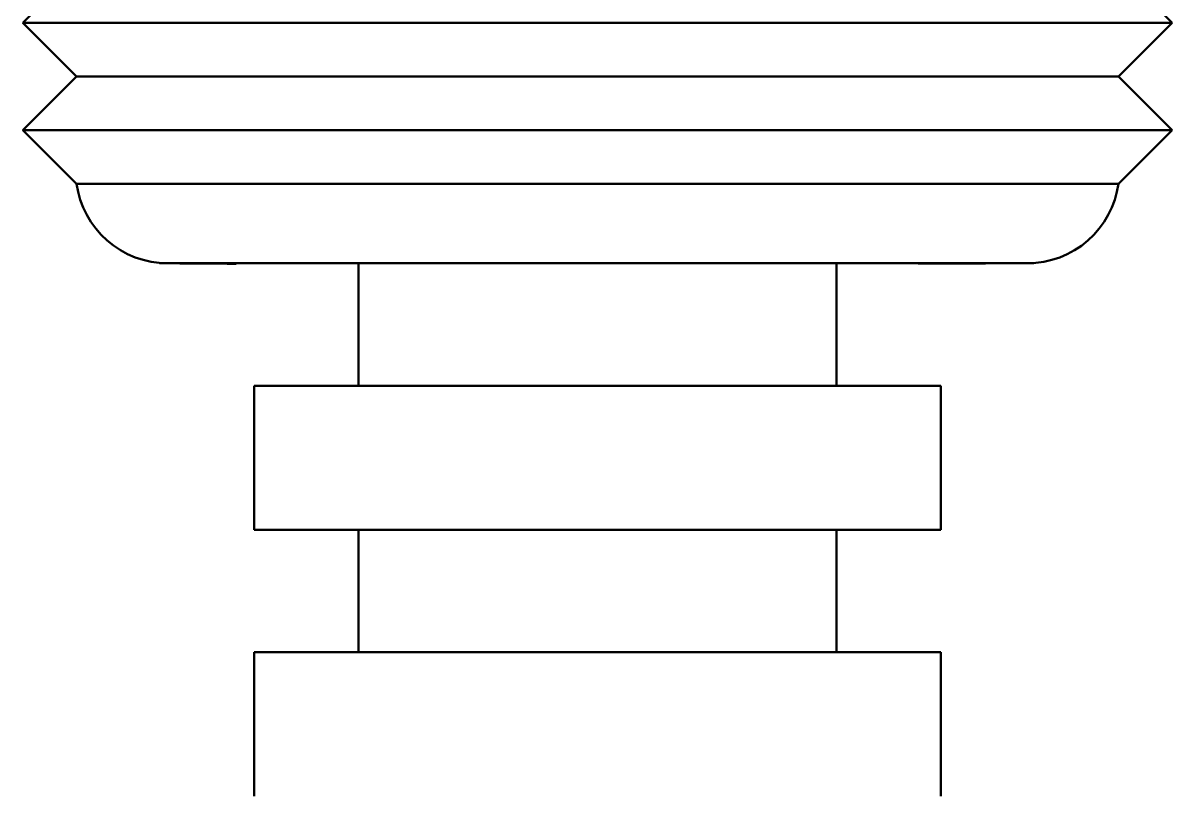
# Model space of a CAD drawing. Header units: millimetres. Extents: x 2 to 418, y 2 to 295.
# Drawn here: x 82.99 to 92.52, y 213.65 to 220.07 of the extents above; entities that cross this region are included whole.
import ezdxf

# ---------------------------------------------------------------- set-up
doc = ezdxf.new("R2010")
doc.units = ezdxf.units.MM
doc.layers.add('SICHTKANTE', color=7, linetype='Continuous', lineweight=50)

msp = doc.modelspace()

# ---------------------------------------------------------------- linework, layer by layer
at = {"layer": 'SICHTKANTE'}
for p, q in [((83.4351, 220.5104), (82.9906, 220.0659)), ((92.0711, 220.5104), (92.5156, 220.0659)), ((83.4351, 219.6214), (82.9906, 220.0659)), ((92.0711, 219.6214), (92.5156, 220.0659)), ((83.4351, 219.6214), (82.9906, 219.1769)), ((92.0711, 219.6214), (92.5156, 219.1769)), ((83.4351, 218.7324), (82.9906, 219.1769)), ((92.0711, 218.7324), (92.5156, 219.1769)), ((85.7719, 217.056), (85.7719, 218.072)), ((89.7343, 217.056), (89.7343, 218.072)), ((84.9083, 215.8622), (84.9083, 217.056)), ((90.5979, 215.8622), (90.5979, 217.056)), ((85.7719, 214.8462), (85.7719, 215.8622)), ((89.7343, 214.8462), (89.7343, 215.8622)), ((84.9083, 213.6524), (84.9083, 214.8462)), ((90.5979, 213.6524), (90.5979, 214.8462))]:
    msp.add_line(p, q, dxfattribs=at)
for points in [[(83.1528, 220.0659), (83.1462, 220.0659), (83.1397, 220.0659), (83.1333, 220.0659), (83.127, 220.0659), (83.1209, 220.0659), (83.115, 220.0659), (83.1091, 220.0659), (83.1035, 220.0659), (83.0979, 220.0659), (83.0925, 220.0659), (83.0872, 220.0659), (83.0821, 220.0659), (83.0771, 220.0659), (83.0722, 220.0659), (83.0675, 220.0659), (83.0629, 220.0659), (83.0585, 220.0659), (83.0542, 220.0659), (83.05, 220.0659), (83.046, 220.0659), (83.0421, 220.0659), (83.0384, 220.0659), (83.0348, 220.0659), (83.0313, 220.0659), (83.028, 220.0659), (83.0248, 220.0659), (83.0218, 220.0659), (83.0189, 220.0659), (83.0161, 220.0659), (83.0135, 220.0659), (83.011, 220.0659), (83.0087, 220.0659), (83.0065, 220.0659), (83.0044, 220.0659), (83.0025, 220.0659), (83.0008, 220.0659), (82.9991, 220.0659), (82.9976, 220.0659), (82.9963, 220.0659), (82.9951, 220.0659), (82.994, 220.0659), (82.9931, 220.0659), (82.9923, 220.0659), (82.9917, 220.0659), (82.9912, 220.0659), (82.9908, 220.0659), (82.9906, 220.0659), (82.9906, 220.0659)], [(92.5156, 220.0659), (92.507, 220.0659), (92.4813, 220.0659), (92.4386, 220.0659), (92.3791, 220.0659), (92.3029, 220.0659), (92.2103, 220.0659), (92.1017, 220.0659), (91.9775, 220.0659), (91.838, 220.0659), (91.6838, 220.0659), (91.5155, 220.0659), (91.3337, 220.0659), (91.139, 220.0659), (90.9321, 220.0659), (90.7137, 220.0659), (90.4847, 220.0659), (90.2459, 220.0659), (89.9981, 220.0659), (89.7422, 220.0659), (89.4792, 220.0659), (89.2099, 220.0659), (88.9354, 220.0659), (88.6567, 220.0659), (88.3747, 220.0659), (88.0905, 220.0659), (87.805, 220.0659), (87.5194, 220.0659), (87.2346, 220.0659), (86.9517, 220.0659), (86.6716, 220.0659), (86.3955, 220.0659), (86.1242, 220.0659), (85.8588, 220.0659), (85.6002, 220.0659), (85.3494, 220.0659), (85.1072, 220.0659), (84.8745, 220.0659), (84.6522, 220.0659), (84.441, 220.0659), (84.2418, 220.0659), (84.0552, 220.0659), (83.8819, 220.0659), (83.7225, 220.0659), (83.5777, 220.0659), (83.4478, 220.0659), (83.3335, 220.0659), (83.235, 220.0659), (83.1528, 220.0659)], [(83.5822, 219.6214), (83.5762, 219.6214), (83.5703, 219.6214), (83.5645, 219.6214), (83.5588, 219.6214), (83.5533, 219.6214), (83.5479, 219.6214), (83.5426, 219.6214), (83.5374, 219.6214), (83.5324, 219.6214), (83.5275, 219.6214), (83.5227, 219.6214), (83.518, 219.6214), (83.5135, 219.6214), (83.5091, 219.6214), (83.5048, 219.6214), (83.5007, 219.6214), (83.4966, 219.6214), (83.4927, 219.6214), (83.489, 219.6214), (83.4853, 219.6214), (83.4818, 219.6214), (83.4784, 219.6214), (83.4751, 219.6214), (83.472, 219.6214), (83.469, 219.6214), (83.4661, 219.6214), (83.4634, 219.6214), (83.4607, 219.6214), (83.4582, 219.6214), (83.4559, 219.6214), (83.4536, 219.6214), (83.4515, 219.6214), (83.4495, 219.6214), (83.4476, 219.6214), (83.4459, 219.6214), (83.4443, 219.6214), (83.4428, 219.6214), (83.4415, 219.6214), (83.4403, 219.6214), (83.4392, 219.6214), (83.4382, 219.6214), (83.4374, 219.6214), (83.4367, 219.6214), (83.4361, 219.6214), (83.4356, 219.6214), (83.4353, 219.6214), (83.4351, 219.6214), (83.4351, 219.6214)], [(92.0711, 219.6214), (92.0633, 219.6214), (92.04, 219.6214), (92.0013, 219.6214), (91.9473, 219.6214), (91.8782, 219.6214), (91.7943, 219.6214), (91.6958, 219.6214), (91.5832, 219.6214), (91.4567, 219.6214), (91.317, 219.6214), (91.1644, 219.6214), (90.9995, 219.6214), (90.823, 219.6214), (90.6354, 219.6214), (90.4374, 219.6214), (90.2298, 219.6214), (90.0132, 219.6214), (89.7886, 219.6214), (89.5566, 219.6214), (89.3181, 219.6214), (89.074, 219.6214), (88.8251, 219.6214), (88.5724, 219.6214), (88.3167, 219.6214), (88.059, 219.6214), (87.8002, 219.6214), (87.5412, 219.6214), (87.283, 219.6214), (87.0265, 219.6214), (86.7725, 219.6214), (86.5222, 219.6214), (86.2762, 219.6214), (86.0356, 219.6214), (85.8011, 219.6214), (85.5737, 219.6214), (85.3541, 219.6214), (85.1432, 219.6214), (84.9416, 219.6214), (84.7501, 219.6214), (84.5695, 219.6214), (84.4003, 219.6214), (84.2432, 219.6214), (84.0987, 219.6214), (83.9674, 219.6214), (83.8496, 219.6214), (83.746, 219.6214), (83.6567, 219.6214), (83.5822, 219.6214)], [(83.1528, 219.1769), (83.1462, 219.1769), (83.1397, 219.1769), (83.1333, 219.1769), (83.127, 219.1769), (83.1209, 219.1769), (83.115, 219.1769), (83.1091, 219.1769), (83.1035, 219.1769), (83.0979, 219.1769), (83.0925, 219.1769), (83.0872, 219.1769), (83.0821, 219.1769), (83.0771, 219.1769), (83.0722, 219.1769), (83.0675, 219.1769), (83.0629, 219.1769), (83.0585, 219.1769), (83.0542, 219.1769), (83.05, 219.1769), (83.046, 219.1769), (83.0421, 219.1769), (83.0384, 219.1769), (83.0348, 219.1769), (83.0313, 219.1769), (83.028, 219.1769), (83.0248, 219.1769), (83.0218, 219.1769), (83.0189, 219.1769), (83.0161, 219.1769), (83.0135, 219.1769), (83.011, 219.1769), (83.0087, 219.1769), (83.0065, 219.1769), (83.0044, 219.1769), (83.0025, 219.1769), (83.0008, 219.1769), (82.9991, 219.1769), (82.9976, 219.1769), (82.9963, 219.1769), (82.9951, 219.1769), (82.994, 219.1769), (82.9931, 219.1769), (82.9923, 219.1769), (82.9917, 219.1769), (82.9912, 219.1769), (82.9908, 219.1769), (82.9906, 219.1769), (82.9906, 219.1769)], [(92.5156, 219.1769), (92.507, 219.1769), (92.4813, 219.1769), (92.4386, 219.1769), (92.3791, 219.1769), (92.3029, 219.1769), (92.2103, 219.1769), (92.1017, 219.1769), (91.9775, 219.1769), (91.838, 219.1769), (91.6838, 219.1769), (91.5155, 219.1769), (91.3337, 219.1769), (91.139, 219.1769), (90.9321, 219.1769), (90.7137, 219.1769), (90.4847, 219.1769), (90.2459, 219.1769), (89.9981, 219.1769), (89.7422, 219.1769), (89.4792, 219.1769), (89.2099, 219.1769), (88.9354, 219.1769), (88.6567, 219.1769), (88.3747, 219.1769), (88.0905, 219.1769), (87.805, 219.1769), (87.5194, 219.1769), (87.2346, 219.1769), (86.9517, 219.1769), (86.6716, 219.1769), (86.3955, 219.1769), (86.1242, 219.1769), (85.8588, 219.1769), (85.6002, 219.1769), (85.3494, 219.1769), (85.1072, 219.1769), (84.8745, 219.1769), (84.6522, 219.1769), (84.441, 219.1769), (84.2418, 219.1769), (84.0552, 219.1769), (83.8819, 219.1769), (83.7225, 219.1769), (83.5777, 219.1769), (83.4478, 219.1769), (83.3335, 219.1769), (83.235, 219.1769), (83.1528, 219.1769)], [(83.5822, 218.7324), (83.5762, 218.7324), (83.5703, 218.7324), (83.5645, 218.7324), (83.5588, 218.7324), (83.5533, 218.7324), (83.5479, 218.7324), (83.5426, 218.7324), (83.5374, 218.7324), (83.5324, 218.7324), (83.5275, 218.7324), (83.5227, 218.7324), (83.518, 218.7324), (83.5135, 218.7324), (83.5091, 218.7324), (83.5048, 218.7324), (83.5007, 218.7324), (83.4966, 218.7324), (83.4927, 218.7324), (83.489, 218.7324), (83.4853, 218.7324), (83.4818, 218.7324), (83.4784, 218.7324), (83.4751, 218.7324), (83.472, 218.7324), (83.469, 218.7324), (83.4661, 218.7324), (83.4634, 218.7324), (83.4607, 218.7324), (83.4582, 218.7324), (83.4559, 218.7324), (83.4536, 218.7324), (83.4515, 218.7324), (83.4495, 218.7324), (83.4476, 218.7324), (83.4459, 218.7324), (83.4443, 218.7324), (83.4428, 218.7324), (83.4415, 218.7324), (83.4403, 218.7324), (83.4392, 218.7324), (83.4382, 218.7324), (83.4374, 218.7324), (83.4367, 218.7324), (83.4361, 218.7324), (83.4356, 218.7324), (83.4353, 218.7324), (83.4351, 218.7324), (83.4351, 218.7324)], [(84.3117, 218.072), (84.2993, 218.072), (84.2876, 218.072), (84.2766, 218.072), (84.2662, 218.072), (84.2565, 218.072), (84.2474, 218.072), (84.239, 218.072), (84.2313, 218.072), (84.2242, 218.072), (84.2178, 218.072), (84.212, 218.072), (84.207, 218.072), (84.2026, 218.072), (84.1988, 218.072), (84.1958, 218.072), (84.1934, 218.072), (84.683, 218.0689), (84.7566, 218.0684), (84.634, 218.0692), (84.4533, 218.0703), (84.2917, 218.0714), (84.1826, 218.0721), (84.1301, 218.0724), (84.1223, 218.0725), (84.1402, 218.0724), (84.1655, 218.0722), (84.1853, 218.0721), (84.1941, 218.072), (84.194, 218.072), (84.1909, 218.072), (84.1903, 218.072), (84.1881, 218.072), (84.1199, 218.0753), (84.0523, 218.0846), (83.9857, 218.1), (83.9208, 218.1212), (83.8581, 218.1482), (83.798, 218.1807), (83.7411, 218.2184), (83.6878, 218.2611), (83.6386, 218.3084), (83.5937, 218.3599), (83.5537, 218.4152), (83.5188, 218.4738), (83.4892, 218.5354), (83.4653, 218.5994), (83.4472, 218.6652), (83.4351, 218.7324)], [(92.0711, 218.7324), (92.0633, 218.7324), (92.04, 218.7324), (92.0013, 218.7324), (91.9473, 218.7324), (91.8782, 218.7324), (91.7943, 218.7324), (91.6958, 218.7324), (91.5832, 218.7324), (91.4567, 218.7324), (91.317, 218.7324), (91.1644, 218.7324), (90.9995, 218.7324), (90.823, 218.7324), (90.6354, 218.7324), (90.4374, 218.7324), (90.2298, 218.7324), (90.0132, 218.7324), (89.7886, 218.7324), (89.5566, 218.7324), (89.3181, 218.7324), (89.074, 218.7324), (88.8251, 218.7324), (88.5724, 218.7324), (88.3167, 218.7324), (88.059, 218.7324), (87.8002, 218.7324), (87.5412, 218.7324), (87.283, 218.7324), (87.0265, 218.7324), (86.7725, 218.7324), (86.5222, 218.7324), (86.2762, 218.7324), (86.0356, 218.7324), (85.8011, 218.7324), (85.5737, 218.7324), (85.3541, 218.7324), (85.1432, 218.7324), (84.9416, 218.7324), (84.7501, 218.7324), (84.5695, 218.7324), (84.4003, 218.7324), (84.2432, 218.7324), (84.0987, 218.7324), (83.9674, 218.7324), (83.8496, 218.7324), (83.746, 218.7324), (83.6567, 218.7324), (83.5822, 218.7324)], [(92.0711, 218.7324), (92.059, 218.6652), (92.0409, 218.5993), (92.0169, 218.5353), (91.9873, 218.4737), (91.9523, 218.4149), (91.9122, 218.3596), (91.8673, 218.3081), (91.818, 218.2608), (91.7647, 218.2182), (91.7077, 218.1805), (91.6476, 218.148), (91.5848, 218.121), (91.5198, 218.0998), (91.4531, 218.0844), (91.3854, 218.0751), (91.3172, 218.072), (91.3159, 218.072), (91.3158, 218.072), (91.3154, 218.072), (91.3161, 218.072), (91.3157, 218.072), (91.3125, 218.072), (91.3108, 218.072), (91.3194, 218.072), (91.3431, 218.072), (91.3695, 218.0721), (91.3575, 218.0721), (91.2419, 218.0719), (90.9691, 218.0716), (90.5867, 218.0712), (90.4117, 218.071), (91.3104, 218.072), (91.2218, 218.072), (91.0241, 218.072), (90.7228, 218.072), (90.3285, 218.072), (89.8549, 218.072), (89.3175, 218.072), (88.7333, 218.072), (88.1198, 218.072), (87.495, 218.072), (86.8772, 218.072), (86.2849, 218.072), (85.7363, 218.072), (85.2493, 218.072), (84.8405, 218.072), (84.5244, 218.072), (84.3117, 218.072)], [(84.3117, 218.072), (84.2587, 218.072), (84.2207, 218.072), (84.1979, 218.072), (84.1903, 218.072), (84.1979, 218.072), (84.2207, 218.072), (84.2587, 218.072), (84.3117, 218.072), (84.3793, 218.072), (84.4615, 218.072), (84.5577, 218.072), (84.6676, 218.072), (84.7907, 218.072), (84.9265, 218.072), (85.0744, 218.072), (85.2338, 218.072), (85.4039, 218.072), (85.5842, 218.072), (85.7737, 218.072), (85.9717, 218.072), (86.1773, 218.072), (86.3896, 218.072), (86.6078, 218.072), (86.8309, 218.072), (87.058, 218.072), (87.288, 218.072), (87.52, 218.072), (87.7531, 218.072), (87.9861, 218.072), (88.2181, 218.072), (88.4481, 218.072), (88.6752, 218.072), (88.8983, 218.072), (89.1165, 218.072), (89.3289, 218.072), (89.5345, 218.072), (89.7325, 218.072), (89.922, 218.072), (90.1022, 218.072), (90.2723, 218.072), (90.4317, 218.072), (90.5796, 218.072), (90.7154, 218.072), (90.8385, 218.072), (90.9484, 218.072), (91.0447, 218.072), (91.1268, 218.072), (91.1945, 218.072)], [(91.1945, 218.072), (91.2474, 218.072), (91.2854, 218.072), (91.3082, 218.072), (91.3159, 218.072), (91.3082, 218.072), (91.2854, 218.072), (91.2474, 218.072), (91.1945, 218.072), (91.1268, 218.072), (91.0447, 218.072), (90.9484, 218.072), (90.8385, 218.072), (90.7154, 218.072), (90.5796, 218.072), (90.4317, 218.072), (90.2723, 218.072), (90.1022, 218.072), (89.922, 218.072), (89.7325, 218.072), (89.5345, 218.072), (89.3289, 218.072), (89.1165, 218.072), (88.8983, 218.072), (88.6752, 218.072), (88.4481, 218.072), (88.2181, 218.072), (87.9861, 218.072), (87.7531, 218.072), (87.52, 218.072), (87.288, 218.072), (87.058, 218.072), (86.8309, 218.072), (86.6078, 218.072), (86.3896, 218.072), (86.1773, 218.072), (85.9717, 218.072), (85.7737, 218.072), (85.5842, 218.072), (85.4039, 218.072), (85.2338, 218.072), (85.0744, 218.072), (84.9265, 218.072), (84.7907, 218.072), (84.6676, 218.072), (84.5577, 218.072), (84.4615, 218.072), (84.3793, 218.072), (84.3117, 218.072)], [(85.7719, 217.056), (85.7381, 217.056), (85.7049, 217.056), (85.6723, 217.056), (85.6402, 217.056), (85.6087, 217.056), (85.5779, 217.056), (85.5476, 217.056), (85.5179, 217.056), (85.4889, 217.056), (85.4605, 217.056), (85.4327, 217.056), (85.4056, 217.056), (85.3791, 217.056), (85.3533, 217.056), (85.3282, 217.056), (85.3037, 217.056), (85.2799, 217.056), (85.2568, 217.056), (85.2344, 217.056), (85.2127, 217.056), (85.1917, 217.056), (85.1715, 217.056), (85.1519, 217.056), (85.133, 217.056), (85.1149, 217.056), (85.0975, 217.056), (85.0809, 217.056), (85.065, 217.056), (85.0498, 217.056), (85.0354, 217.056), (85.0218, 217.056), (85.0089, 217.056), (84.9968, 217.056), (84.9854, 217.056), (84.9748, 217.056), (84.965, 217.056), (84.956, 217.056), (84.9477, 217.056), (84.9402, 217.056), (84.9335, 217.056), (84.9276, 217.056), (84.9225, 217.056), (84.9181, 217.056), (84.9146, 217.056), (84.9118, 217.056), (84.9098, 217.056), (84.9087, 217.056), (84.9083, 217.056)], [(84.9083, 217.056), (84.9103, 217.056), (84.9166, 217.056), (84.9269, 217.056), (84.9414, 217.056), (84.9599, 217.056), (84.9826, 217.056), (85.0093, 217.056), (85.0399, 217.056), (85.0746, 217.056), (85.1131, 217.056), (85.1555, 217.056), (85.2016, 217.056), (85.2515, 217.056), (85.3051, 217.056), (85.3622, 217.056), (85.4227, 217.056), (85.4867, 217.056), (85.554, 217.056), (85.6245, 217.056), (85.6981, 217.056), (85.7747, 217.056), (85.8541, 217.056), (85.9364, 217.056), (86.0213, 217.056), (86.1087, 217.056), (86.1985, 217.056), (86.2905, 217.056), (86.3847, 217.056), (86.4809, 217.056), (86.579, 217.056), (86.6788, 217.056), (86.7801, 217.056), (86.8828, 217.056), (86.9868, 217.056), (87.092, 217.056), (87.1981, 217.056), (87.305, 217.056), (87.4125, 217.056), (87.5206, 217.056), (87.629, 217.056), (87.7375, 217.056), (87.8461, 217.056), (87.9546, 217.056), (88.0628, 217.056), (88.1705, 217.056), (88.2776, 217.056), (88.3839, 217.056), (88.4894, 217.056)], [(85.7719, 217.056), (85.7733, 217.056), (85.7776, 217.056), (85.7848, 217.056), (85.7949, 217.056), (85.8079, 217.056), (85.8236, 217.056), (85.8422, 217.056), (85.8636, 217.056), (85.8877, 217.056), (85.9145, 217.056), (85.944, 217.056), (85.9762, 217.056), (86.0109, 217.056), (86.0482, 217.056), (86.088, 217.056), (86.1302, 217.056), (86.1747, 217.056), (86.2216, 217.056), (86.2707, 217.056), (86.3219, 217.056), (86.3753, 217.056), (86.4306, 217.056), (86.4879, 217.056), (86.547, 217.056), (86.6079, 217.056), (86.6704, 217.056), (86.7345, 217.056), (86.8001, 217.056), (86.8671, 217.056), (86.9354, 217.056), (87.0049, 217.056), (87.0755, 217.056), (87.147, 217.056), (87.2194, 217.056), (87.2927, 217.056), (87.3666, 217.056), (87.441, 217.056), (87.5159, 217.056), (87.5912, 217.056), (87.6666, 217.056), (87.7423, 217.056), (87.8179, 217.056), (87.8934, 217.056), (87.9688, 217.056), (88.0438, 217.056), (88.1184, 217.056), (88.1924, 217.056), (88.2658, 217.056)], [(88.2658, 217.056), (88.3178, 217.056), (88.3694, 217.056), (88.4205, 217.056), (88.4711, 217.056), (88.5212, 217.056), (88.5707, 217.056), (88.6196, 217.056), (88.6679, 217.056), (88.7155, 217.056), (88.7623, 217.056), (88.8084, 217.056), (88.8538, 217.056), (88.8983, 217.056), (88.9419, 217.056), (88.9847, 217.056), (89.0266, 217.056), (89.0675, 217.056), (89.1074, 217.056), (89.1463, 217.056), (89.1842, 217.056), (89.221, 217.056), (89.2568, 217.056), (89.2914, 217.056), (89.3249, 217.056), (89.3572, 217.056), (89.3883, 217.056), (89.4182, 217.056), (89.4468, 217.056), (89.4742, 217.056), (89.5003, 217.056), (89.5251, 217.056), (89.5486, 217.056), (89.5708, 217.056), (89.5916, 217.056), (89.6111, 217.056), (89.6291, 217.056), (89.6458, 217.056), (89.661, 217.056), (89.6749, 217.056), (89.6873, 217.056), (89.6983, 217.056), (89.7078, 217.056), (89.7159, 217.056), (89.7225, 217.056), (89.7276, 217.056), (89.7313, 217.056), (89.7335, 217.056), (89.7343, 217.056)], [(88.4894, 217.056), (88.564, 217.056), (88.6381, 217.056), (88.7114, 217.056), (88.7841, 217.056), (88.856, 217.056), (88.9271, 217.056), (88.9974, 217.056), (89.0666, 217.056), (89.135, 217.056), (89.2023, 217.056), (89.2685, 217.056), (89.3336, 217.056), (89.3975, 217.056), (89.4601, 217.056), (89.5216, 217.056), (89.5817, 217.056), (89.6404, 217.056), (89.6977, 217.056), (89.7536, 217.056), (89.808, 217.056), (89.8609, 217.056), (89.9122, 217.056), (89.9619, 217.056), (90.01, 217.056), (90.0564, 217.056), (90.101, 217.056), (90.144, 217.056), (90.1851, 217.056), (90.2245, 217.056), (90.262, 217.056), (90.2976, 217.056), (90.3313, 217.056), (90.3632, 217.056), (90.393, 217.056), (90.421, 217.056), (90.4469, 217.056), (90.4708, 217.056), (90.4927, 217.056), (90.5126, 217.056), (90.5304, 217.056), (90.5462, 217.056), (90.5599, 217.056), (90.5715, 217.056), (90.581, 217.056), (90.5883, 217.056), (90.5936, 217.056), (90.5968, 217.056), (90.5979, 217.056)], [(90.5979, 217.056), (90.5975, 217.056), (90.5963, 217.056), (90.5943, 217.056), (90.5915, 217.056), (90.588, 217.056), (90.5836, 217.056), (90.5785, 217.056), (90.5726, 217.056), (90.5659, 217.056), (90.5584, 217.056), (90.5501, 217.056), (90.5411, 217.056), (90.5313, 217.056), (90.5207, 217.056), (90.5093, 217.056), (90.4972, 217.056), (90.4843, 217.056), (90.4707, 217.056), (90.4563, 217.056), (90.4411, 217.056), (90.4252, 217.056), (90.4086, 217.056), (90.3912, 217.056), (90.3731, 217.056), (90.3542, 217.056), (90.3347, 217.056), (90.3144, 217.056), (90.2934, 217.056), (90.2717, 217.056), (90.2493, 217.056), (90.2262, 217.056), (90.2024, 217.056), (90.1779, 217.056), (90.1528, 217.056), (90.127, 217.056), (90.1005, 217.056), (90.0734, 217.056), (90.0456, 217.056), (90.0172, 217.056), (89.9882, 217.056), (89.9585, 217.056), (89.9283, 217.056), (89.8974, 217.056), (89.8659, 217.056), (89.8339, 217.056), (89.8012, 217.056), (89.768, 217.056), (89.7343, 217.056)], [(84.9083, 215.8622), (84.9103, 215.8622), (84.9166, 215.8622), (84.9269, 215.8622), (84.9414, 215.8622), (84.9599, 215.8622), (84.9826, 215.8622), (85.0093, 215.8622), (85.0399, 215.8622), (85.0746, 215.8622), (85.1131, 215.8622), (85.1555, 215.8622), (85.2016, 215.8622), (85.2515, 215.8622), (85.3051, 215.8622), (85.3622, 215.8622), (85.4227, 215.8622), (85.4867, 215.8622), (85.554, 215.8622), (85.6245, 215.8622), (85.6981, 215.8622), (85.7747, 215.8622), (85.8541, 215.8622), (85.9364, 215.8622), (86.0213, 215.8622), (86.1087, 215.8622), (86.1985, 215.8622), (86.2905, 215.8622), (86.3847, 215.8622), (86.4809, 215.8622), (86.579, 215.8622), (86.6788, 215.8622), (86.7801, 215.8622), (86.8828, 215.8622), (86.9868, 215.8622), (87.092, 215.8622), (87.1981, 215.8622), (87.305, 215.8622), (87.4125, 215.8622), (87.5206, 215.8622), (87.629, 215.8622), (87.7375, 215.8622), (87.8461, 215.8622), (87.9546, 215.8622), (88.0628, 215.8622), (88.1705, 215.8622), (88.2776, 215.8622), (88.3839, 215.8622), (88.4894, 215.8622)], [(88.4894, 215.8622), (88.564, 215.8622), (88.6381, 215.8622), (88.7114, 215.8622), (88.7841, 215.8622), (88.856, 215.8622), (88.9271, 215.8622), (88.9974, 215.8622), (89.0666, 215.8622), (89.135, 215.8622), (89.2023, 215.8622), (89.2685, 215.8622), (89.3336, 215.8622), (89.3975, 215.8622), (89.4601, 215.8622), (89.5216, 215.8622), (89.5817, 215.8622), (89.6404, 215.8622), (89.6977, 215.8622), (89.7536, 215.8622), (89.808, 215.8622), (89.8609, 215.8622), (89.9122, 215.8622), (89.9619, 215.8622), (90.01, 215.8622), (90.0564, 215.8622), (90.101, 215.8622), (90.144, 215.8622), (90.1851, 215.8622), (90.2245, 215.8622), (90.262, 215.8622), (90.2976, 215.8622), (90.3313, 215.8622), (90.3632, 215.8622), (90.393, 215.8622), (90.421, 215.8622), (90.4469, 215.8622), (90.4708, 215.8622), (90.4927, 215.8622), (90.5126, 215.8622), (90.5304, 215.8622), (90.5462, 215.8622), (90.5599, 215.8622), (90.5715, 215.8622), (90.581, 215.8622), (90.5883, 215.8622), (90.5936, 215.8622), (90.5968, 215.8622), (90.5979, 215.8622)], [(85.7719, 214.8462), (85.7381, 214.8462), (85.7049, 214.8462), (85.6723, 214.8462), (85.6402, 214.8462), (85.6087, 214.8462), (85.5779, 214.8462), (85.5476, 214.8462), (85.5179, 214.8462), (85.4889, 214.8462), (85.4605, 214.8462), (85.4327, 214.8462), (85.4056, 214.8462), (85.3791, 214.8462), (85.3533, 214.8462), (85.3282, 214.8462), (85.3037, 214.8462), (85.2799, 214.8462), (85.2568, 214.8462), (85.2344, 214.8462), (85.2127, 214.8462), (85.1917, 214.8462), (85.1715, 214.8462), (85.1519, 214.8462), (85.133, 214.8462), (85.1149, 214.8462), (85.0975, 214.8462), (85.0809, 214.8462), (85.065, 214.8462), (85.0498, 214.8462), (85.0354, 214.8462), (85.0218, 214.8462), (85.0089, 214.8462), (84.9968, 214.8462), (84.9854, 214.8462), (84.9748, 214.8462), (84.965, 214.8462), (84.956, 214.8462), (84.9477, 214.8462), (84.9402, 214.8462), (84.9335, 214.8462), (84.9276, 214.8462), (84.9225, 214.8462), (84.9181, 214.8462), (84.9146, 214.8462), (84.9118, 214.8462), (84.9098, 214.8462), (84.9087, 214.8462), (84.9083, 214.8462)], [(84.9083, 214.8462), (84.9103, 214.8462), (84.9166, 214.8462), (84.9269, 214.8462), (84.9414, 214.8462), (84.9599, 214.8462), (84.9826, 214.8462), (85.0093, 214.8462), (85.0399, 214.8462), (85.0746, 214.8462), (85.1131, 214.8462), (85.1555, 214.8462), (85.2016, 214.8462), (85.2515, 214.8462), (85.3051, 214.8462), (85.3622, 214.8462), (85.4227, 214.8462), (85.4867, 214.8462), (85.554, 214.8462), (85.6245, 214.8462), (85.6981, 214.8462), (85.7747, 214.8462), (85.8541, 214.8462), (85.9364, 214.8462), (86.0213, 214.8462), (86.1087, 214.8462), (86.1985, 214.8462), (86.2905, 214.8462), (86.3847, 214.8462), (86.4809, 214.8462), (86.579, 214.8462), (86.6788, 214.8462), (86.7801, 214.8462), (86.8828, 214.8462), (86.9868, 214.8462), (87.092, 214.8462), (87.1981, 214.8462), (87.305, 214.8462), (87.4125, 214.8462), (87.5206, 214.8462), (87.629, 214.8462), (87.7375, 214.8462), (87.8461, 214.8462), (87.9546, 214.8462), (88.0628, 214.8462), (88.1705, 214.8462), (88.2776, 214.8462), (88.3839, 214.8462), (88.4894, 214.8462)], [(85.7719, 214.8462), (85.7733, 214.8462), (85.7776, 214.8462), (85.7848, 214.8462), (85.7949, 214.8462), (85.8079, 214.8462), (85.8236, 214.8462), (85.8422, 214.8462), (85.8636, 214.8462), (85.8877, 214.8462), (85.9145, 214.8462), (85.944, 214.8462), (85.9762, 214.8462), (86.0109, 214.8462), (86.0482, 214.8462), (86.088, 214.8462), (86.1302, 214.8462), (86.1747, 214.8462), (86.2216, 214.8462), (86.2707, 214.8462), (86.3219, 214.8462), (86.3753, 214.8462), (86.4306, 214.8462), (86.4879, 214.8462), (86.547, 214.8462), (86.6079, 214.8462), (86.6704, 214.8462), (86.7345, 214.8462), (86.8001, 214.8462), (86.8671, 214.8462), (86.9354, 214.8462), (87.0049, 214.8462), (87.0755, 214.8462), (87.147, 214.8462), (87.2194, 214.8462), (87.2927, 214.8462), (87.3666, 214.8462), (87.441, 214.8462), (87.5159, 214.8462), (87.5912, 214.8462), (87.6666, 214.8462), (87.7423, 214.8462), (87.8179, 214.8462), (87.8934, 214.8462), (87.9688, 214.8462), (88.0438, 214.8462), (88.1184, 214.8462), (88.1924, 214.8462), (88.2658, 214.8462)], [(88.2658, 214.8462), (88.3178, 214.8462), (88.3694, 214.8462), (88.4205, 214.8462), (88.4711, 214.8462), (88.5212, 214.8462), (88.5707, 214.8462), (88.6196, 214.8462), (88.6679, 214.8462), (88.7155, 214.8462), (88.7623, 214.8462), (88.8084, 214.8462), (88.8538, 214.8462), (88.8983, 214.8462), (88.9419, 214.8462), (88.9847, 214.8462), (89.0266, 214.8462), (89.0675, 214.8462), (89.1074, 214.8462), (89.1463, 214.8462), (89.1842, 214.8462), (89.221, 214.8462), (89.2568, 214.8462), (89.2914, 214.8462), (89.3249, 214.8462), (89.3572, 214.8462), (89.3883, 214.8462), (89.4182, 214.8462), (89.4468, 214.8462), (89.4742, 214.8462), (89.5003, 214.8462), (89.5251, 214.8462), (89.5486, 214.8462), (89.5708, 214.8462), (89.5916, 214.8462), (89.6111, 214.8462), (89.6291, 214.8462), (89.6458, 214.8462), (89.661, 214.8462), (89.6749, 214.8462), (89.6873, 214.8462), (89.6983, 214.8462), (89.7078, 214.8462), (89.7159, 214.8462), (89.7225, 214.8462), (89.7276, 214.8462), (89.7313, 214.8462), (89.7335, 214.8462), (89.7343, 214.8462)], [(88.4894, 214.8462), (88.564, 214.8462), (88.6381, 214.8462), (88.7114, 214.8462), (88.7841, 214.8462), (88.856, 214.8462), (88.9271, 214.8462), (88.9974, 214.8462), (89.0666, 214.8462), (89.135, 214.8462), (89.2023, 214.8462), (89.2685, 214.8462), (89.3336, 214.8462), (89.3975, 214.8462), (89.4601, 214.8462), (89.5216, 214.8462), (89.5817, 214.8462), (89.6404, 214.8462), (89.6977, 214.8462), (89.7536, 214.8462), (89.808, 214.8462), (89.8609, 214.8462), (89.9122, 214.8462), (89.9619, 214.8462), (90.01, 214.8462), (90.0564, 214.8462), (90.101, 214.8462), (90.144, 214.8462), (90.1851, 214.8462), (90.2245, 214.8462), (90.262, 214.8462), (90.2976, 214.8462), (90.3313, 214.8462), (90.3632, 214.8462), (90.393, 214.8462), (90.421, 214.8462), (90.4469, 214.8462), (90.4708, 214.8462), (90.4927, 214.8462), (90.5126, 214.8462), (90.5304, 214.8462), (90.5462, 214.8462), (90.5599, 214.8462), (90.5715, 214.8462), (90.581, 214.8462), (90.5883, 214.8462), (90.5936, 214.8462), (90.5968, 214.8462), (90.5979, 214.8462)], [(90.5979, 214.8462), (90.5975, 214.8462), (90.5963, 214.8462), (90.5943, 214.8462), (90.5915, 214.8462), (90.588, 214.8462), (90.5836, 214.8462), (90.5785, 214.8462), (90.5726, 214.8462), (90.5659, 214.8462), (90.5584, 214.8462), (90.5501, 214.8462), (90.5411, 214.8462), (90.5313, 214.8462), (90.5207, 214.8462), (90.5093, 214.8462), (90.4972, 214.8462), (90.4843, 214.8462), (90.4707, 214.8462), (90.4563, 214.8462), (90.4411, 214.8462), (90.4252, 214.8462), (90.4086, 214.8462), (90.3912, 214.8462), (90.3731, 214.8462), (90.3542, 214.8462), (90.3347, 214.8462), (90.3144, 214.8462), (90.2934, 214.8462), (90.2717, 214.8462), (90.2493, 214.8462), (90.2262, 214.8462), (90.2024, 214.8462), (90.1779, 214.8462), (90.1528, 214.8462), (90.127, 214.8462), (90.1005, 214.8462), (90.0734, 214.8462), (90.0456, 214.8462), (90.0172, 214.8462), (89.9882, 214.8462), (89.9585, 214.8462), (89.9283, 214.8462), (89.8974, 214.8462), (89.8659, 214.8462), (89.8339, 214.8462), (89.8012, 214.8462), (89.768, 214.8462), (89.7343, 214.8462)]]:
    msp.add_lwpolyline(points, dxfattribs=at)

doc.saveas('drawing.dxf')
